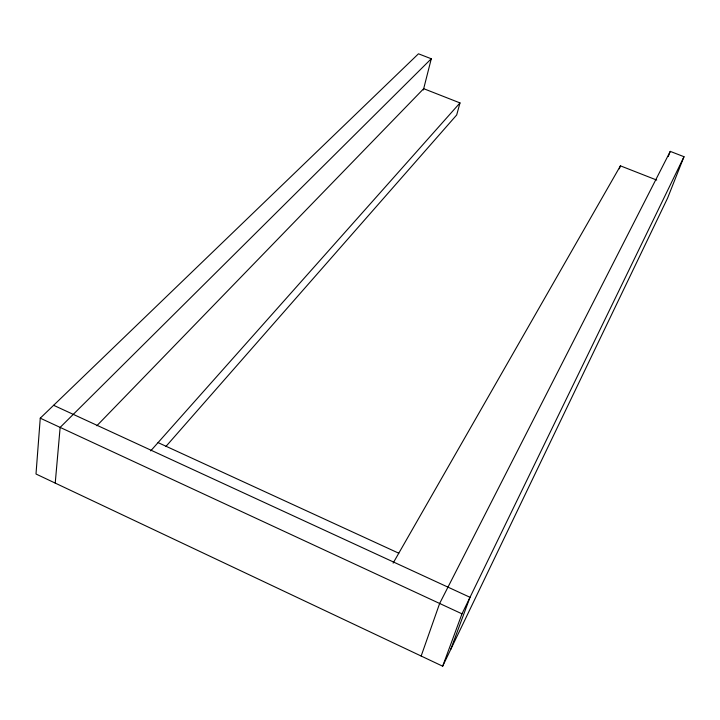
<?xml version="1.0" encoding="UTF-8"?>
<svg xmlns="http://www.w3.org/2000/svg" width="720" height="720" viewBox="0 0 720 720"><rect width="100%" height="100%" fill="white"/><g stroke="black" fill="none" stroke-linecap="round" stroke-linejoin="round"><path stroke-width="1.08" d="M423.36 89.982L431.28 58.77L418.464 53.802L40.257 418.176L36 474.012L442.665 666.198L667.602 198.072L684 156.708L670.248 151.38L439.641 603.468L421.155 656.037M55.224 483.102L60.147 427.401L431.28 58.77M96.858 425.745L423.684 88.677L459.99 102.915L456.696 114.957L165.906 446.472M619.344 168.822L620.433 165.843L656.721 180.072M442.665 666.198L461.988 613.836L684 156.708M450.684 649.503L470.016 597.303L53.613 405.297M668.241 156.555L670.248 151.38M393.111 563.121L620.433 165.843M150.696 450.882L459.99 102.915M158.058 442.602L398.781 553.212M40.257 418.176L461.988 613.836"/></g></svg>
